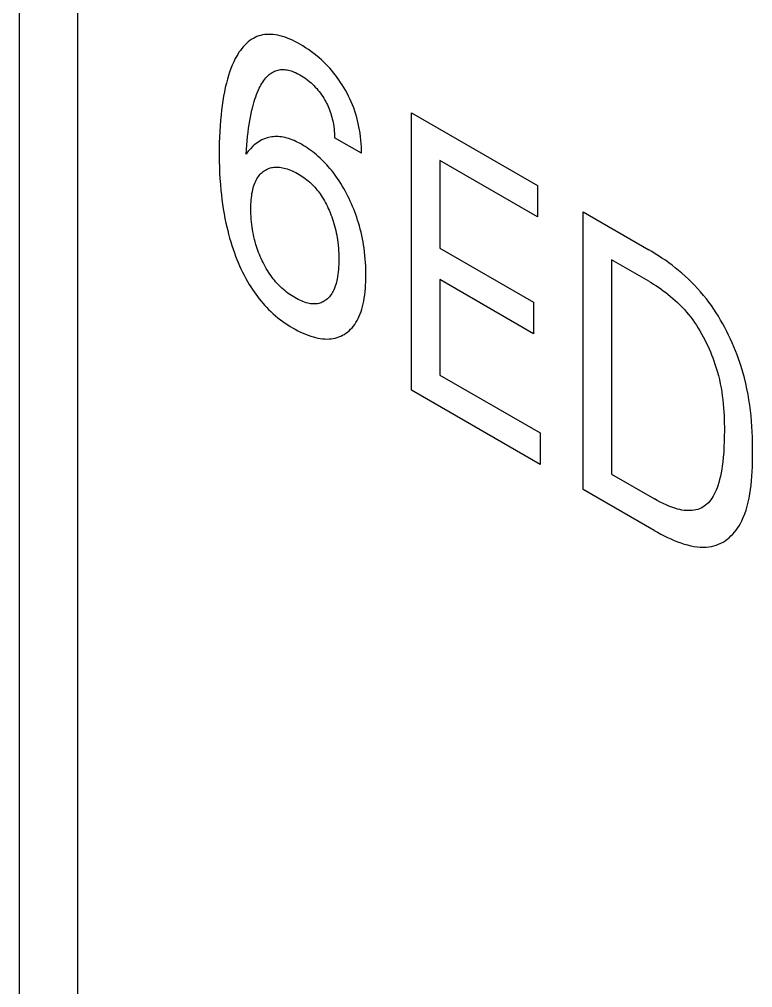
# Model space of a CAD drawing. Extents: x 0 to 420, y 0 to 297.
# Drawn here: x 175.191 to 178.86, y 122.081 to 126.926 of the extents above; entities that cross this region are included whole.
import ezdxf

# ---------------------------------------------------------------- set-up
doc = ezdxf.new("R2010")
doc.units = 0
doc.header["$LTSCALE"] = 23.1
doc.layers.add('40000_ISO', color=7, linetype='CONTINUOUS')

msp = doc.modelspace()

# ---------------------------------------------------------------- linework, layer by layer
at = {"layer": '40000_ISO', "color": 7, "linetype": 'CONTINUOUS'}
for p, q in [((175.1913, 120.3185), (175.1913, 155.4281)), ((175.4842, 119.9103), (175.4842, 155.0199)), ((176.3622, 126.8307), (176.3537, 126.8258)), ((176.3709, 126.8351), (176.3622, 126.8307)), ((176.38, 126.8391), (176.3709, 126.8351)), ((176.3893, 126.8424), (176.38, 126.8391)), ((176.3989, 126.8453), (176.3893, 126.8424)), ((176.4087, 126.8475), (176.3989, 126.8453)), ((176.4188, 126.8492), (176.4087, 126.8475)), ((176.4292, 126.8503), (176.4188, 126.8492)), ((176.4397, 126.8507), (176.4292, 126.8503)), ((176.4505, 126.8506), (176.4397, 126.8507)), ((176.4614, 126.8498), (176.4505, 126.8506)), ((176.473, 126.8483), (176.4614, 126.8498)), ((176.4847, 126.8462), (176.473, 126.8483)), ((176.4966, 126.8434), (176.4847, 126.8462)), ((176.5086, 126.84), (176.4966, 126.8434)), ((176.5208, 126.836), (176.5086, 126.84)), ((176.533, 126.8315), (176.5208, 126.836)), ((176.5453, 126.8264), (176.533, 126.8315)), ((176.5577, 126.8208), (176.5453, 126.8264)), ((176.304, 126.7799), (176.297, 126.7706)), ((176.3114, 126.7889), (176.304, 126.7799)), ((176.3191, 126.7973), (176.3114, 126.7889)), ((176.3272, 126.8053), (176.3191, 126.7973)), ((176.3357, 126.8127), (176.3272, 126.8053)), ((176.3445, 126.8195), (176.3357, 126.8127)), ((176.3537, 126.8258), (176.3445, 126.8195)), ((176.5701, 126.8148), (176.5577, 126.8208)), ((176.5826, 126.8083), (176.5701, 126.8148)), ((176.595, 126.8014), (176.5826, 126.8083)), ((176.6095, 126.7929), (176.595, 126.8014)), ((176.6239, 126.7839), (176.6095, 126.7929)), ((176.6383, 126.7742), (176.6239, 126.7839)), ((176.2719, 126.7293), (176.264, 126.7133)), ((176.2777, 126.7401), (176.2719, 126.7293)), ((176.2839, 126.7506), (176.2777, 126.7401)), ((176.2903, 126.7608), (176.2839, 126.7506)), ((176.297, 126.7706), (176.2903, 126.7608)), ((176.6526, 126.764), (176.6383, 126.7742)), ((176.6668, 126.7533), (176.6526, 126.764)), ((176.681, 126.7419), (176.6668, 126.7533)), ((176.6918, 126.7327), (176.681, 126.7419)), ((176.7026, 126.7231), (176.6918, 126.7327)), ((176.2567, 126.6967), (176.2498, 126.6797)), ((176.264, 126.7133), (176.2567, 126.6967)), ((176.7132, 126.7132), (176.7026, 126.7231)), ((176.7237, 126.7029), (176.7132, 126.7132)), ((176.7341, 126.6922), (176.7237, 126.7029)), ((176.7443, 126.6811), (176.7341, 126.6922)), ((176.7542, 126.6697), (176.7443, 126.6811)), ((176.2376, 126.6442), (176.2321, 126.6259)), ((176.2435, 126.6622), (176.2376, 126.6442)), ((176.2498, 126.6797), (176.2435, 126.6622)), ((176.4189, 126.626), (176.4243, 126.6325)), ((176.4243, 126.6325), (176.4299, 126.6386)), ((176.4299, 126.6386), (176.4358, 126.6444)), ((176.4358, 126.6444), (176.442, 126.6498)), ((176.442, 126.6498), (176.4468, 126.6535)), ((176.4468, 126.6535), (176.4519, 126.6571)), ((176.4519, 126.6571), (176.4571, 126.6603)), ((176.4571, 126.6603), (176.4624, 126.6633)), ((176.4624, 126.6633), (176.468, 126.6659)), ((176.468, 126.6659), (176.4736, 126.6683)), ((176.4736, 126.6683), (176.4795, 126.6703)), ((176.4795, 126.6703), (176.4855, 126.672)), ((176.4855, 126.672), (176.4917, 126.6733)), ((176.4917, 126.6733), (176.498, 126.6742)), ((176.498, 126.6742), (176.5045, 126.6747)), ((176.5045, 126.6747), (176.5111, 126.6748)), ((176.5111, 126.6748), (176.5176, 126.6745)), ((176.5176, 126.6745), (176.5243, 126.6738)), ((176.5243, 126.6738), (176.5311, 126.6727)), ((176.5311, 126.6727), (176.5379, 126.6713)), ((176.5379, 126.6713), (176.5449, 126.6695)), ((176.5449, 126.6695), (176.5519, 126.6673)), ((176.5519, 126.6673), (176.559, 126.6649)), ((176.559, 126.6649), (176.5662, 126.6621)), ((176.5662, 126.6621), (176.5734, 126.659)), ((176.5734, 126.659), (176.5806, 126.6556)), ((176.5806, 126.6556), (176.5878, 126.6519)), ((176.5878, 126.6519), (176.595, 126.648)), ((176.595, 126.648), (176.6033, 126.6431)), ((176.6033, 126.6431), (176.6115, 126.638)), ((176.6115, 126.638), (176.6197, 126.6324)), ((176.6197, 126.6324), (176.6279, 126.6265)), ((176.7636, 126.6585), (176.7542, 126.6697)), ((176.7728, 126.6469), (176.7636, 126.6585)), ((176.7817, 126.635), (176.7728, 126.6469)), ((176.7904, 126.6229), (176.7817, 126.635)), ((176.2219, 126.5854), (176.2172, 126.5633)), ((176.2271, 126.6071), (176.2219, 126.5854)), ((176.2321, 126.6259), (176.2271, 126.6071)), ((176.3915, 126.5812), (176.3956, 126.5892)), ((176.3956, 126.5892), (176.3998, 126.5971)), ((176.3998, 126.5971), (176.4043, 126.6047)), ((176.4043, 126.6047), (176.4089, 126.6121)), ((176.4089, 126.6121), (176.4138, 126.6192)), ((176.4138, 126.6192), (176.4189, 126.626)), ((176.6279, 126.6265), (176.636, 126.6203)), ((176.636, 126.6203), (176.644, 126.6137)), ((176.644, 126.6137), (176.6512, 126.6074)), ((176.6512, 126.6074), (176.6583, 126.6009)), ((176.6583, 126.6009), (176.6653, 126.594)), ((176.6653, 126.594), (176.6722, 126.5868)), ((176.6722, 126.5868), (176.679, 126.5794)), ((176.7988, 126.6105), (176.7904, 126.6229)), ((176.8069, 126.5979), (176.7988, 126.6105)), ((176.8148, 126.585), (176.8069, 126.5979)), ((176.823, 126.5709), (176.8148, 126.585)), ((176.213, 126.5408), (176.2092, 126.5179)), ((176.2172, 126.5633), (176.213, 126.5408)), ((176.3697, 126.5263), (176.3738, 126.5383)), ((176.3738, 126.5383), (176.3781, 126.5501)), ((176.3781, 126.5501), (176.3828, 126.5616)), ((176.3828, 126.5616), (176.3877, 126.5729)), ((176.3877, 126.5729), (176.3915, 126.5812)), ((176.679, 126.5794), (176.6855, 126.5717)), ((176.6855, 126.5717), (176.6917, 126.5639)), ((176.6917, 126.5639), (176.6977, 126.5559)), ((176.6977, 126.5559), (176.7035, 126.5477)), ((176.7035, 126.5477), (176.7091, 126.5393)), ((176.7091, 126.5393), (176.7144, 126.5307)), ((176.8309, 126.5565), (176.823, 126.5709)), ((176.8383, 126.542), (176.8309, 126.5565)), ((176.8454, 126.5273), (176.8383, 126.542)), ((176.2058, 126.4948), (176.2029, 126.4713)), ((176.2092, 126.5179), (176.2058, 126.4948)), ((176.3546, 126.4717), (176.3588, 126.4888)), ((176.3588, 126.4888), (176.3622, 126.5015)), ((176.3622, 126.5015), (176.3658, 126.514)), ((176.3658, 126.514), (176.3697, 126.5263)), ((176.7144, 126.5307), (176.7196, 126.522)), ((176.7196, 126.522), (176.7241, 126.5138)), ((176.7241, 126.5138), (176.7284, 126.5056)), ((176.7284, 126.5056), (176.7324, 126.4973)), ((176.7324, 126.4973), (176.7363, 126.489)), ((176.7363, 126.489), (176.7399, 126.4806)), ((176.8521, 126.5125), (176.8454, 126.5273)), ((176.8583, 126.4977), (176.8521, 126.5125)), ((176.8641, 126.4828), (176.8583, 126.4977)), ((176.2003, 126.4475), (176.1977, 126.4202)), ((176.2029, 126.4713), (176.2003, 126.4475)), ((176.3472, 126.4365), (176.3507, 126.4542)), ((176.3507, 126.4542), (176.3546, 126.4717)), ((176.7399, 126.4806), (176.7433, 126.4722)), ((176.7433, 126.4722), (176.7464, 126.4637)), ((176.7464, 126.4637), (176.7495, 126.4547)), ((176.7495, 126.4547), (176.7523, 126.4456)), ((176.7523, 126.4456), (176.7549, 126.4366)), ((176.8697, 126.467), (176.8641, 126.4828)), ((176.8749, 126.4512), (176.8697, 126.467)), ((176.8795, 126.4354), (176.8749, 126.4512)), ((177.1533, 125.0704), (177.1533, 126.4585)), ((177.1533, 126.4585), (177.7834, 126.0947)), ((176.1957, 126.3925), (176.194, 126.3646)), ((176.1977, 126.4202), (176.1957, 126.3925)), ((176.3385, 126.3818), (176.3411, 126.4003)), ((176.3411, 126.4003), (176.344, 126.4185)), ((176.344, 126.4185), (176.3472, 126.4365)), ((176.7549, 126.4366), (176.7572, 126.4276)), ((176.7572, 126.4276), (176.7592, 126.4187)), ((176.7592, 126.4187), (176.761, 126.4098)), ((176.761, 126.4098), (176.7626, 126.401)), ((176.7626, 126.401), (176.7643, 126.3893)), ((176.8837, 126.4197), (176.8795, 126.4354)), ((176.8874, 126.404), (176.8837, 126.4197)), ((176.8907, 126.3884), (176.8874, 126.404)), ((176.194, 126.3646), (176.1928, 126.3364)), ((176.3335, 126.3392), (176.3359, 126.3606)), ((176.3359, 126.3606), (176.3385, 126.3818)), ((176.7643, 126.3893), (176.7657, 126.3778)), ((176.7657, 126.3778), (176.7667, 126.3665)), ((176.7667, 126.3665), (176.7674, 126.3554)), ((176.7674, 126.3554), (176.7678, 126.3444)), ((176.7678, 126.3444), (176.7679, 126.3337)), ((176.8936, 126.3729), (176.8907, 126.3884)), ((176.8964, 126.3555), (176.8936, 126.3729)), ((176.8987, 126.3382), (176.8964, 126.3555)), ((176.1919, 126.308), (176.1914, 126.2794)), ((176.1928, 126.3364), (176.1919, 126.308)), ((176.3282, 126.2739), (176.3297, 126.2958)), ((176.3297, 126.2958), (176.3315, 126.3176)), ((176.3315, 126.3176), (176.3335, 126.3392)), ((176.3668, 126.2971), (176.3598, 126.2909)), ((176.374, 126.3029), (176.3668, 126.2971)), ((176.3815, 126.3084), (176.374, 126.3029)), ((176.3891, 126.3136), (176.3815, 126.3084)), ((176.397, 126.3183), (176.3891, 126.3136)), ((176.4052, 126.3226), (176.397, 126.3183)), ((176.4135, 126.3265), (176.4052, 126.3226)), ((176.4222, 126.3299), (176.4135, 126.3265)), ((176.4311, 126.3329), (176.4222, 126.3299)), ((176.4385, 126.3349), (176.4311, 126.3329)), ((176.4461, 126.3365), (176.4385, 126.3349)), ((176.4538, 126.3378), (176.4461, 126.3365)), ((176.4617, 126.3387), (176.4538, 126.3378)), ((176.4698, 126.3392), (176.4617, 126.3387)), ((176.4779, 126.3394), (176.4698, 126.3392)), ((176.4863, 126.3392), (176.4779, 126.3394)), ((176.4947, 126.3385), (176.4863, 126.3392)), ((176.5032, 126.3375), (176.4947, 126.3385)), ((176.5119, 126.336), (176.5032, 126.3375)), ((176.5207, 126.3341), (176.5119, 126.336)), ((176.5295, 126.3319), (176.5207, 126.3341)), ((176.5384, 126.3292), (176.5295, 126.3319)), ((176.5474, 126.3261), (176.5384, 126.3292)), ((176.5565, 126.3227), (176.5474, 126.3261)), ((176.5656, 126.3189), (176.5565, 126.3227)), ((176.5748, 126.3147), (176.5656, 126.3189)), ((176.5839, 126.3103), (176.5748, 126.3147)), ((176.5931, 126.3055), (176.5839, 126.3103)), ((176.6023, 126.3004), (176.5931, 126.3055)), ((176.6118, 126.2949), (176.6023, 126.3004)), ((176.6213, 126.2891), (176.6118, 126.2949)), ((176.9035, 126.2554), (176.7679, 126.3337)), ((176.9005, 126.3211), (176.8987, 126.3382)), ((176.9019, 126.3043), (176.9005, 126.3211)), ((176.9028, 126.2877), (176.9019, 126.3043)), ((176.1914, 126.2794), (176.1913, 126.2505)), ((176.1913, 126.2505), (176.1917, 126.2151)), ((176.3269, 126.2519), (176.3282, 126.2739)), ((176.3315, 126.2589), (176.3269, 126.2519)), ((176.3364, 126.2655), (176.3315, 126.2589)), ((176.3474, 126.2785), (176.3364, 126.2655)), ((176.3598, 126.2909), (176.3474, 126.2785)), ((176.6308, 126.2829), (176.6213, 126.2891)), ((176.6403, 126.2765), (176.6308, 126.2829)), ((176.6497, 126.2698), (176.6403, 126.2765)), ((176.6591, 126.2627), (176.6497, 126.2698)), ((176.6684, 126.2554), (176.6591, 126.2627)), ((176.6776, 126.2477), (176.6684, 126.2554)), ((176.6868, 126.2398), (176.6776, 126.2477)), ((176.9033, 126.2714), (176.9028, 126.2877)), ((176.9035, 126.2554), (176.9033, 126.2714)), ((176.1917, 126.2151), (176.1924, 126.1866)), ((176.696, 126.2315), (176.6868, 126.2398)), ((176.7044, 126.2235), (176.696, 126.2315)), ((176.7128, 126.2153), (176.7044, 126.2235)), ((176.7211, 126.2067), (176.7128, 126.2153)), ((176.7293, 126.198), (176.7211, 126.2067)), ((176.7373, 126.189), (176.7293, 126.198)), ((177.2947, 126.2194), (177.2947, 125.7817)), ((177.7834, 125.9373), (177.2947, 126.2194)), ((176.1924, 126.1866), (176.1935, 126.1578)), ((176.1935, 126.1578), (176.1951, 126.1289)), ((176.3918, 126.1452), (176.3963, 126.1505)), ((176.3963, 126.1505), (176.4011, 126.1555)), ((176.4011, 126.1555), (176.4062, 126.1601)), ((176.4062, 126.1601), (176.4115, 126.1644)), ((176.4115, 126.1644), (176.417, 126.1684)), ((176.417, 126.1684), (176.4224, 126.1718)), ((176.4224, 126.1718), (176.428, 126.1749)), ((176.428, 126.1749), (176.4338, 126.1776)), ((176.4338, 126.1776), (176.4397, 126.18)), ((176.4397, 126.18), (176.4459, 126.182)), ((176.4459, 126.182), (176.4522, 126.1837)), ((176.4522, 126.1837), (176.4587, 126.1849)), ((176.4587, 126.1849), (176.4653, 126.1858)), ((176.4653, 126.1858), (176.4722, 126.1863)), ((176.4722, 126.1863), (176.4792, 126.1864)), ((176.4792, 126.1864), (176.4863, 126.1862)), ((176.4863, 126.1862), (176.4935, 126.1855)), ((176.4935, 126.1855), (176.5009, 126.1845)), ((176.5009, 126.1845), (176.5083, 126.1832)), ((176.5083, 126.1832), (176.5159, 126.1815)), ((176.5159, 126.1815), (176.5235, 126.1795)), ((176.5235, 126.1795), (176.5318, 126.177)), ((176.5318, 126.177), (176.5402, 126.174)), ((176.5402, 126.174), (176.5486, 126.1708)), ((176.5486, 126.1708), (176.5571, 126.1672)), ((176.5571, 126.1672), (176.5656, 126.1632)), ((176.5656, 126.1632), (176.5742, 126.1589)), ((176.5742, 126.1589), (176.5828, 126.1543)), ((176.5828, 126.1543), (176.5914, 126.1494)), ((176.5914, 126.1494), (176.599, 126.1447)), ((176.7453, 126.1798), (176.7373, 126.189)), ((176.7531, 126.1704), (176.7453, 126.1798)), ((176.7607, 126.1608), (176.7531, 126.1704)), ((176.7682, 126.151), (176.7607, 126.1608)), ((176.7756, 126.1409), (176.7682, 126.151)), ((176.1951, 126.1289), (176.1972, 126.0996)), ((176.1972, 126.0996), (176.1998, 126.0702)), ((176.3662, 126.0978), (176.3691, 126.1056)), ((176.3691, 126.1056), (176.3723, 126.1132)), ((176.3723, 126.1132), (176.3758, 126.1204)), ((176.3758, 126.1204), (176.3795, 126.1274)), ((176.3795, 126.1274), (176.3833, 126.1336)), ((176.3833, 126.1336), (176.3874, 126.1396)), ((176.3874, 126.1396), (176.3918, 126.1452)), ((176.599, 126.1447), (176.6066, 126.1399)), ((176.6066, 126.1399), (176.6142, 126.1347)), ((176.6142, 126.1347), (176.6217, 126.1293)), ((176.6217, 126.1293), (176.6292, 126.1236)), ((176.6292, 126.1236), (176.6367, 126.1175)), ((176.6367, 126.1175), (176.6441, 126.1112)), ((176.6441, 126.1112), (176.6514, 126.1045)), ((176.6514, 126.1045), (176.6573, 126.0986)), ((176.7838, 126.1292), (176.7756, 126.1409)), ((176.7918, 126.1172), (176.7838, 126.1292)), ((176.7996, 126.105), (176.7918, 126.1172)), ((176.8071, 126.0926), (176.7996, 126.105)), ((176.1998, 126.0702), (176.2022, 126.0471)), ((176.3537, 126.0436), (176.3552, 126.0539)), ((176.3552, 126.0539), (176.3571, 126.064)), ((176.3571, 126.064), (176.359, 126.0727)), ((176.359, 126.0727), (176.3611, 126.0813)), ((176.3611, 126.0813), (176.3635, 126.0896)), ((176.3635, 126.0896), (176.3662, 126.0978)), ((176.6573, 126.0986), (176.6632, 126.0926)), ((176.6632, 126.0926), (176.669, 126.0863)), ((176.669, 126.0863), (176.6747, 126.0798)), ((176.6747, 126.0798), (176.6803, 126.0731)), ((176.6803, 126.0731), (176.6858, 126.0663)), ((176.6858, 126.0663), (176.6912, 126.0592)), ((176.6912, 126.0592), (176.6964, 126.0521)), ((176.6964, 126.0521), (176.7014, 126.0447)), ((176.8144, 126.0801), (176.8071, 126.0926)), ((176.8215, 126.0674), (176.8144, 126.0801)), ((176.8283, 126.0546), (176.8215, 126.0674)), ((176.8349, 126.0417), (176.8283, 126.0546)), ((177.7834, 126.0947), (177.7834, 125.9373)), ((176.2022, 126.0471), (176.205, 126.0239)), ((176.205, 126.0239), (176.2082, 126.0005)), ((176.35, 126.0005), (176.3506, 126.0115)), ((176.3506, 126.0115), (176.3513, 126.0224)), ((176.3513, 126.0224), (176.3524, 126.0331)), ((176.3524, 126.0331), (176.3537, 126.0436)), ((176.7014, 126.0447), (176.7072, 126.0359)), ((176.7072, 126.0359), (176.7128, 126.0268)), ((176.7128, 126.0268), (176.7181, 126.0176)), ((176.7181, 126.0176), (176.7232, 126.0083)), ((176.7232, 126.0083), (176.7281, 125.9989)), ((176.8412, 126.0287), (176.8349, 126.0417)), ((176.8474, 126.0155), (176.8412, 126.0287)), ((176.8533, 126.0022), (176.8474, 126.0155)), ((176.2082, 126.0005), (176.2117, 125.977)), ((176.2117, 125.977), (176.2158, 125.9534)), ((176.3496, 125.9781), (176.3497, 125.9894)), ((176.3497, 125.9654), (176.3496, 125.9781)), ((176.3497, 125.9894), (176.35, 126.0005)), ((176.35, 125.9525), (176.3497, 125.9654)), ((176.7281, 125.9989), (176.7328, 125.9894)), ((176.7328, 125.9894), (176.7373, 125.9798)), ((176.7373, 125.9798), (176.7415, 125.9702)), ((176.7415, 125.9702), (176.7462, 125.9592)), ((176.7462, 125.9592), (176.7505, 125.9482)), ((176.859, 125.9888), (176.8533, 126.0022)), ((176.8645, 125.9755), (176.859, 125.9888)), ((176.8697, 125.962), (176.8645, 125.9755)), ((176.8747, 125.9486), (176.8697, 125.962)), ((178.0127, 124.5742), (178.0127, 125.9623)), ((178.0127, 125.9623), (178.3402, 125.7732)), ((176.2158, 125.9534), (176.2202, 125.9296)), ((176.2202, 125.9296), (176.2252, 125.9056)), ((176.2252, 125.9056), (176.2293, 125.8872)), ((176.3506, 125.9395), (176.35, 125.9525)), ((176.3515, 125.9264), (176.3506, 125.9395)), ((176.3526, 125.9132), (176.3515, 125.9264)), ((176.3541, 125.8998), (176.3526, 125.9132)), ((176.7505, 125.9482), (176.7546, 125.9372)), ((176.7546, 125.9372), (176.7584, 125.9262)), ((176.7584, 125.9262), (176.762, 125.9152)), ((176.762, 125.9152), (176.7653, 125.9042)), ((176.8794, 125.9352), (176.8747, 125.9486)), ((176.8838, 125.9218), (176.8794, 125.9352)), ((176.888, 125.9084), (176.8838, 125.9218)), ((176.8927, 125.8923), (176.888, 125.9084)), ((176.2293, 125.8872), (176.2337, 125.8688)), ((176.2337, 125.8688), (176.2385, 125.8502)), ((176.3558, 125.8863), (176.3541, 125.8998)), ((176.3577, 125.8741), (176.3558, 125.8863)), ((176.3598, 125.8619), (176.3577, 125.8741)), ((176.3622, 125.8496), (176.3598, 125.8619)), ((176.7653, 125.9042), (176.7684, 125.8932)), ((176.7684, 125.8932), (176.7715, 125.8813)), ((176.7715, 125.8813), (176.7743, 125.8695)), ((176.7743, 125.8695), (176.7769, 125.8577)), ((176.7769, 125.8577), (176.7791, 125.8459)), ((176.8971, 125.8762), (176.8927, 125.8923)), ((176.9011, 125.8602), (176.8971, 125.8762)), ((176.9047, 125.8442), (176.9011, 125.8602)), ((176.2385, 125.8502), (176.2436, 125.8317)), ((176.2436, 125.8317), (176.249, 125.813)), ((176.249, 125.813), (176.2548, 125.7944)), ((176.3648, 125.8372), (176.3622, 125.8496)), ((176.3678, 125.8247), (176.3648, 125.8372)), ((176.3711, 125.8122), (176.3678, 125.8247)), ((176.3746, 125.7997), (176.3711, 125.8122)), ((176.7791, 125.8459), (176.7812, 125.8342)), ((176.7812, 125.8342), (176.783, 125.8226)), ((176.783, 125.8226), (176.7845, 125.8111)), ((176.7845, 125.8111), (176.7863, 125.7962)), ((176.908, 125.8284), (176.9047, 125.8442)), ((176.911, 125.8126), (176.908, 125.8284)), ((176.9137, 125.7969), (176.911, 125.8126)), ((176.2548, 125.7944), (176.261, 125.7756)), ((176.261, 125.7756), (176.2675, 125.7569)), ((176.3778, 125.7895), (176.3746, 125.7997)), ((176.3812, 125.7793), (176.3778, 125.7895)), ((176.3848, 125.7691), (176.3812, 125.7793)), ((176.3886, 125.7589), (176.3848, 125.7691)), ((176.7863, 125.7962), (176.7876, 125.7814)), ((176.7876, 125.7814), (176.7887, 125.7668)), ((176.7887, 125.7668), (176.7894, 125.7523)), ((176.9161, 125.7813), (176.9137, 125.7969)), ((176.9185, 125.7629), (176.9161, 125.7813)), ((176.9206, 125.7447), (176.9185, 125.7629)), ((177.2947, 125.7817), (177.7644, 125.5105)), ((178.3568, 125.7635), (178.3402, 125.7732)), ((178.3734, 125.7533), (178.3568, 125.7635)), ((176.2675, 125.7569), (176.2735, 125.7408)), ((176.2735, 125.7408), (176.2797, 125.7248)), ((176.2797, 125.7248), (176.2863, 125.7088)), ((176.3926, 125.7487), (176.3886, 125.7589)), ((176.3968, 125.7385), (176.3926, 125.7487)), ((176.4013, 125.7284), (176.3968, 125.7385)), ((176.406, 125.7183), (176.4013, 125.7284)), ((176.4108, 125.7084), (176.406, 125.7183)), ((176.7894, 125.7523), (176.7898, 125.738)), ((176.7898, 125.738), (176.7899, 125.7239)), ((176.7899, 125.7239), (176.7898, 125.7111)), ((176.9222, 125.7267), (176.9206, 125.7447)), ((176.9235, 125.7088), (176.9222, 125.7267)), ((178.1541, 125.7233), (178.1541, 124.65)), ((178.3402, 125.6158), (178.1541, 125.7233)), ((178.3901, 125.7427), (178.3734, 125.7533)), ((178.4069, 125.7316), (178.3901, 125.7427)), ((178.4236, 125.7201), (178.4069, 125.7316)), ((178.4404, 125.7082), (178.4236, 125.7201)), ((176.2863, 125.7088), (176.2931, 125.6928)), ((176.2931, 125.6928), (176.3003, 125.6769)), ((176.3003, 125.6769), (176.3079, 125.6611)), ((176.4159, 125.6986), (176.4108, 125.7084)), ((176.4211, 125.6889), (176.4159, 125.6986)), ((176.4266, 125.6792), (176.4211, 125.6889)), ((176.4323, 125.6698), (176.4266, 125.6792)), ((176.4381, 125.6604), (176.4323, 125.6698)), ((176.788, 125.6739), (176.7868, 125.6618)), ((176.7888, 125.6861), (176.788, 125.6739)), ((176.7894, 125.6986), (176.7888, 125.6861)), ((176.7898, 125.7111), (176.7894, 125.6986)), ((176.9245, 125.6911), (176.9235, 125.7088)), ((176.9251, 125.6736), (176.9245, 125.6911)), ((176.9254, 125.6476), (176.9251, 125.6736)), ((178.457, 125.6957), (178.4404, 125.7082)), ((178.4736, 125.6829), (178.457, 125.6957)), ((178.4901, 125.6695), (178.4736, 125.6829)), ((178.5065, 125.6557), (178.4901, 125.6695)), ((176.3079, 125.6611), (176.3157, 125.6454)), ((176.3157, 125.6454), (176.324, 125.6299)), ((176.324, 125.6299), (176.3326, 125.6146)), ((176.4442, 125.6513), (176.4381, 125.6604)), ((176.4505, 125.6423), (176.4442, 125.6513)), ((176.4561, 125.6347), (176.4505, 125.6423)), ((176.4618, 125.6273), (176.4561, 125.6347)), ((176.4677, 125.6201), (176.4618, 125.6273)), ((176.4737, 125.613), (176.4677, 125.6201)), ((176.7797, 125.6184), (176.7774, 125.6087)), ((176.7818, 125.6282), (176.7797, 125.6184)), ((176.7836, 125.6383), (176.7818, 125.6282)), ((176.7854, 125.6499), (176.7836, 125.6383)), ((176.7868, 125.6618), (176.7854, 125.6499)), ((176.9248, 125.6132), (176.9253, 125.6303)), ((176.9253, 125.6303), (176.9254, 125.6476)), ((177.2947, 125.6243), (177.2947, 125.1462)), ((177.7644, 125.3531), (177.2947, 125.6243)), ((178.3402, 125.6158), (178.3523, 125.6087)), ((178.5227, 125.6413), (178.5065, 125.6557)), ((178.5387, 125.6265), (178.5227, 125.6413)), ((178.5545, 125.6112), (178.5387, 125.6265)), ((176.3326, 125.6146), (176.3415, 125.5994)), ((176.3415, 125.5994), (176.3493, 125.5869)), ((176.3493, 125.5869), (176.3573, 125.5746)), ((176.3573, 125.5746), (176.3655, 125.5625)), ((176.4797, 125.6061), (176.4737, 125.613)), ((176.4859, 125.5995), (176.4797, 125.6061)), ((176.4922, 125.593), (176.4859, 125.5995)), ((176.4986, 125.5867), (176.4922, 125.593)), ((176.505, 125.5807), (176.4986, 125.5867)), ((176.5128, 125.5737), (176.505, 125.5807)), ((176.5208, 125.567), (176.5128, 125.5737)), ((176.5288, 125.5607), (176.5208, 125.567)), ((176.7617, 125.5666), (176.7583, 125.5603)), ((176.7648, 125.5731), (176.7617, 125.5666)), ((176.7684, 125.5815), (176.7648, 125.5731)), ((176.7717, 125.5903), (176.7684, 125.5815)), ((176.7747, 125.5994), (176.7717, 125.5903)), ((176.7774, 125.6087), (176.7747, 125.5994)), ((176.9213, 125.5633), (176.9229, 125.5797)), ((176.9229, 125.5797), (176.924, 125.5963)), ((176.924, 125.5963), (176.9248, 125.6132)), ((178.3523, 125.6087), (178.3644, 125.6013)), ((178.3644, 125.6013), (178.3766, 125.5935)), ((178.3766, 125.5935), (178.3888, 125.5854)), ((178.3888, 125.5854), (178.401, 125.577)), ((178.401, 125.577), (178.4132, 125.5682)), ((178.4132, 125.5682), (178.4254, 125.5591)), ((178.57, 125.5954), (178.5545, 125.6112)), ((178.5853, 125.5791), (178.57, 125.5954)), ((178.6003, 125.5622), (178.5853, 125.5791)), ((176.3655, 125.5625), (176.374, 125.5506)), ((176.374, 125.5506), (176.3827, 125.5389)), ((176.3827, 125.5389), (176.3916, 125.5275)), ((176.3916, 125.5275), (176.4006, 125.5163)), ((176.5368, 125.5546), (176.5288, 125.5607)), ((176.5449, 125.5489), (176.5368, 125.5546)), ((176.5531, 125.5435), (176.5449, 125.5489)), ((176.5612, 125.5383), (176.5531, 125.5435)), ((176.5694, 125.5335), (176.5612, 125.5383)), ((176.5776, 125.5288), (176.5694, 125.5335)), ((176.5859, 125.5245), (176.5776, 125.5288)), ((176.5941, 125.5205), (176.5859, 125.5245)), ((176.6023, 125.5168), (176.5941, 125.5205)), ((176.7222, 125.519), (176.7172, 125.5156)), ((176.727, 125.5226), (176.7222, 125.519)), ((176.7335, 125.5282), (176.727, 125.5226)), ((176.7382, 125.5329), (176.7335, 125.5282)), ((176.7426, 125.5378), (176.7382, 125.5329)), ((176.7469, 125.543), (176.7426, 125.5378)), ((176.7509, 125.5485), (176.7469, 125.543)), ((176.7547, 125.5543), (176.7509, 125.5485)), ((176.7583, 125.5603), (176.7547, 125.5543)), ((176.9143, 125.5158), (176.9171, 125.5313)), ((176.9171, 125.5313), (176.9194, 125.5472)), ((176.9194, 125.5472), (176.9213, 125.5633)), ((178.4254, 125.5591), (178.4375, 125.5496)), ((178.4375, 125.5496), (178.4495, 125.5398)), ((178.4495, 125.5398), (178.4614, 125.5297)), ((178.4614, 125.5297), (178.4732, 125.5192)), ((178.4732, 125.5192), (178.4849, 125.5083)), ((178.6149, 125.5449), (178.6003, 125.5622)), ((178.6292, 125.527), (178.6149, 125.5449)), ((178.6419, 125.5103), (178.6292, 125.527)), ((176.4006, 125.5163), (176.4098, 125.5054)), ((176.4098, 125.5054), (176.4192, 125.4948)), ((176.4192, 125.4948), (176.4288, 125.4845)), ((176.4288, 125.4845), (176.4385, 125.4746)), ((176.4385, 125.4746), (176.45, 125.4634)), ((176.6104, 125.5134), (176.6023, 125.5168)), ((176.6185, 125.5105), (176.6104, 125.5134)), ((176.6265, 125.5079), (176.6185, 125.5105)), ((176.6345, 125.5058), (176.6265, 125.5079)), ((176.6409, 125.5044), (176.6345, 125.5058)), ((176.6473, 125.5032), (176.6409, 125.5044)), ((176.6536, 125.5024), (176.6473, 125.5032)), ((176.6598, 125.5019), (176.6536, 125.5024)), ((176.666, 125.5017), (176.6598, 125.5019)), ((176.672, 125.5018), (176.666, 125.5017)), ((176.6778, 125.5022), (176.672, 125.5018)), ((176.6836, 125.503), (176.6778, 125.5022)), ((176.6892, 125.5041), (176.6836, 125.503)), ((176.6952, 125.5056), (176.6892, 125.5041)), ((176.7009, 125.5076), (176.6952, 125.5056)), ((176.7065, 125.5099), (176.7009, 125.5076)), ((176.7119, 125.5126), (176.7065, 125.5099)), ((176.7172, 125.5156), (176.7119, 125.5126)), ((176.9009, 125.464), (176.9048, 125.4765)), ((176.9048, 125.4765), (176.9083, 125.4893)), ((176.9083, 125.4893), (176.9115, 125.5024)), ((176.9115, 125.5024), (176.9143, 125.5158)), ((177.7644, 125.5105), (177.7644, 125.3531)), ((178.4849, 125.5083), (178.4964, 125.4971)), ((178.4964, 125.4971), (178.5077, 125.4855)), ((178.5077, 125.4855), (178.5188, 125.4735)), ((178.5188, 125.4735), (178.5297, 125.4612)), ((178.6542, 125.4933), (178.6419, 125.5103)), ((178.6661, 125.4758), (178.6542, 125.4933)), ((178.6778, 125.458), (178.6661, 125.4758)), ((176.45, 125.4634), (176.4617, 125.4526)), ((176.4617, 125.4526), (176.4735, 125.4423)), ((176.4735, 125.4423), (176.4854, 125.4325)), ((176.4854, 125.4325), (176.4974, 125.4231)), ((176.4974, 125.4231), (176.5095, 125.4141)), ((176.881, 125.4184), (176.8866, 125.4291)), ((176.8866, 125.4291), (176.8918, 125.4403)), ((176.8918, 125.4403), (176.8965, 125.452)), ((176.8965, 125.452), (176.9009, 125.464)), ((178.5297, 125.4612), (178.5403, 125.4485)), ((178.5403, 125.4485), (178.5507, 125.4354)), ((178.5507, 125.4354), (178.5605, 125.4223)), ((178.5605, 125.4223), (178.57, 125.409)), ((178.6891, 125.4399), (178.6778, 125.458)), ((178.7001, 125.4214), (178.6891, 125.4399)), ((178.7107, 125.4028), (178.7001, 125.4214)), ((176.5095, 125.4141), (176.5217, 125.4056)), ((176.5217, 125.4056), (176.5339, 125.3975)), ((176.5339, 125.3975), (176.5461, 125.3897)), ((176.5461, 125.3897), (176.5584, 125.3824)), ((176.5584, 125.3824), (176.5715, 125.3749)), ((176.5715, 125.3749), (176.5847, 125.3679)), ((176.8415, 125.3679), (176.849, 125.3751)), ((176.849, 125.3751), (176.8562, 125.3828)), ((176.8562, 125.3828), (176.8629, 125.391)), ((176.8629, 125.391), (176.8693, 125.3996)), ((176.8693, 125.3996), (176.8754, 125.4088)), ((176.8754, 125.4088), (176.881, 125.4184)), ((178.57, 125.409), (178.5792, 125.3953)), ((178.5792, 125.3953), (178.5882, 125.3813)), ((178.5882, 125.3813), (178.5968, 125.3671)), ((178.7209, 125.3839), (178.7107, 125.4028)), ((178.7308, 125.3648), (178.7209, 125.3839)), ((176.5847, 125.3679), (176.5978, 125.3614)), ((176.5978, 125.3614), (176.6108, 125.3553)), ((176.6108, 125.3553), (176.6238, 125.3498)), ((176.6238, 125.3498), (176.6367, 125.3448)), ((176.6367, 125.3448), (176.6496, 125.3404)), ((176.6496, 125.3404), (176.6623, 125.3365)), ((176.6623, 125.3365), (176.6739, 125.3335)), ((176.6739, 125.3335), (176.6855, 125.331)), ((176.6855, 125.331), (176.6969, 125.329)), ((176.6969, 125.329), (176.7081, 125.3275)), ((176.7081, 125.3275), (176.7192, 125.3266)), ((176.7192, 125.3266), (176.7301, 125.3263)), ((176.7301, 125.3263), (176.7408, 125.3266)), ((176.7408, 125.3266), (176.7513, 125.3274)), ((176.7513, 125.3274), (176.7615, 125.3289)), ((176.7615, 125.3289), (176.7715, 125.3309)), ((176.7715, 125.3309), (176.7812, 125.3336)), ((176.7812, 125.3336), (176.7906, 125.3368)), ((176.7906, 125.3368), (176.7998, 125.3406)), ((176.7998, 125.3406), (176.8086, 125.3449)), ((176.8086, 125.3449), (176.8172, 125.3497)), ((176.8172, 125.3497), (176.8254, 125.3551)), ((176.8254, 125.3551), (176.8336, 125.3612)), ((176.8336, 125.3612), (176.8415, 125.3679)), ((178.5968, 125.3671), (178.6052, 125.3526)), ((178.6052, 125.3526), (178.6133, 125.3379)), ((178.6133, 125.3379), (178.621, 125.3231)), ((178.7403, 125.3455), (178.7308, 125.3648)), ((178.7495, 125.3261), (178.7403, 125.3455)), ((178.7583, 125.3066), (178.7495, 125.3261)), ((178.621, 125.3231), (178.6285, 125.3081)), ((178.6285, 125.3081), (178.6357, 125.293)), ((178.6357, 125.293), (178.6426, 125.2778)), ((178.6426, 125.2778), (178.6491, 125.2625)), ((178.7667, 125.287), (178.7583, 125.3066)), ((178.7746, 125.2673), (178.7667, 125.287)), ((178.6491, 125.2625), (178.6553, 125.2471)), ((178.6553, 125.2471), (178.6612, 125.2318)), ((178.6612, 125.2318), (178.6668, 125.2164)), ((178.7823, 125.2477), (178.7746, 125.2673)), ((178.7895, 125.228), (178.7823, 125.2477)), ((178.7962, 125.2084), (178.7895, 125.228)), ((178.6668, 125.2164), (178.672, 125.201)), ((178.672, 125.201), (178.6769, 125.1858)), ((178.6769, 125.1858), (178.6832, 125.1647)), ((178.8026, 125.1888), (178.7962, 125.2084)), ((178.8112, 125.1606), (178.8026, 125.1888)), ((177.2947, 125.1462), (177.7966, 124.8564)), ((178.6832, 125.1647), (178.6888, 125.1438)), ((178.6888, 125.1438), (178.6938, 125.1231)), ((178.8189, 125.1325), (178.8112, 125.1606)), ((178.8258, 125.1046), (178.8189, 125.1325)), ((178.6938, 125.1231), (178.6983, 125.1025)), ((178.6983, 125.1025), (178.7022, 125.0821)), ((178.7022, 125.0821), (178.7056, 125.0618)), ((178.8319, 125.077), (178.8258, 125.1046)), ((177.7966, 124.699), (177.1533, 125.0704)), ((178.7056, 125.0618), (178.7086, 125.0416)), ((178.7086, 125.0416), (178.7111, 125.0216)), ((178.8373, 125.0495), (178.8319, 125.077)), ((178.842, 125.0222), (178.8373, 125.0495)), ((178.7111, 125.0216), (178.7132, 125.0018)), ((178.7132, 125.0018), (178.715, 124.9821)), ((178.8461, 124.9951), (178.842, 125.0222)), ((178.8496, 124.9682), (178.8461, 124.9951)), ((178.715, 124.9821), (178.7163, 124.9625)), ((178.7163, 124.9625), (178.7174, 124.9431)), ((178.7174, 124.9431), (178.7182, 124.9238)), ((178.8525, 124.9414), (178.8496, 124.9682)), ((178.8548, 124.9148), (178.8525, 124.9414)), ((178.7182, 124.9238), (178.7187, 124.9047)), ((178.7187, 124.9047), (178.7189, 124.8857)), ((178.8567, 124.8884), (178.8548, 124.9148)), ((178.8582, 124.8622), (178.8567, 124.8884)), ((177.7966, 124.8564), (177.7966, 124.699)), ((178.7188, 124.8398), (178.7182, 124.8131)), ((178.719, 124.8669), (178.7188, 124.8398)), ((178.7189, 124.8857), (178.719, 124.8669)), ((178.8593, 124.8361), (178.8582, 124.8622)), ((178.7182, 124.8131), (178.7171, 124.7867)), ((178.86, 124.8101), (178.8593, 124.8361)), ((178.8603, 124.7843), (178.86, 124.8101)), ((178.7156, 124.7606), (178.7135, 124.7349)), ((178.7171, 124.7867), (178.7156, 124.7606)), ((178.8604, 124.7587), (178.8603, 124.7843)), ((178.8603, 124.7346), (178.8604, 124.7587)), ((178.7108, 124.7096), (178.7085, 124.6919)), ((178.7135, 124.7349), (178.7108, 124.7096)), ((178.8592, 124.687), (178.8599, 124.7107)), ((178.8599, 124.7107), (178.8603, 124.7346)), ((178.1541, 124.65), (178.3688, 124.5261)), ((178.7028, 124.6572), (178.6993, 124.6403)), ((178.7058, 124.6744), (178.7028, 124.6572)), ((178.7085, 124.6919), (178.7058, 124.6744)), ((178.8568, 124.6404), (178.8582, 124.6635)), ((178.8582, 124.6635), (178.8592, 124.687)), ((178.691, 124.6077), (178.6861, 124.5921)), ((178.6954, 124.6238), (178.691, 124.6077)), ((178.6993, 124.6403), (178.6954, 124.6238)), ((178.8527, 124.595), (178.855, 124.6175)), ((178.855, 124.6175), (178.8568, 124.6404)), ((178.3681, 124.3691), (178.0127, 124.5742)), ((178.6685, 124.5498), (178.6633, 124.5401)), ((178.6734, 124.5598), (178.6685, 124.5498)), ((178.678, 124.5702), (178.6734, 124.5598)), ((178.6822, 124.581), (178.678, 124.5702)), ((178.6861, 124.5921), (178.6822, 124.581)), ((178.8429, 124.5302), (178.8467, 124.5513)), ((178.8467, 124.5513), (178.85, 124.573)), ((178.85, 124.573), (178.8527, 124.595)), ((178.3834, 124.5178), (178.3688, 124.5261)), ((178.3981, 124.51), (178.3834, 124.5178)), ((178.4127, 124.5028), (178.3981, 124.51)), ((178.4273, 124.496), (178.4127, 124.5028)), ((178.6322, 124.501), (178.6252, 124.4951)), ((178.6388, 124.5073), (178.6322, 124.501)), ((178.645, 124.5141), (178.6388, 124.5073)), ((178.6515, 124.5223), (178.645, 124.5141)), ((178.6576, 124.531), (178.6515, 124.5223)), ((178.6633, 124.5401), (178.6576, 124.531)), ((178.8333, 124.4896), (178.8384, 124.5096)), ((178.8384, 124.5096), (178.8429, 124.5302)), ((178.4418, 124.4899), (178.4273, 124.496)), ((178.4562, 124.4844), (178.4418, 124.4899)), ((178.4706, 124.4795), (178.4562, 124.4844)), ((178.4848, 124.4755), (178.4706, 124.4795)), ((178.4957, 124.4729), (178.4848, 124.4755)), ((178.5065, 124.4708), (178.4957, 124.4729)), ((178.5171, 124.4692), (178.5065, 124.4708)), ((178.5276, 124.4681), (178.5171, 124.4692)), ((178.5379, 124.4676), (178.5276, 124.4681)), ((178.548, 124.4676), (178.5379, 124.4676)), ((178.5579, 124.4683), (178.548, 124.4676)), ((178.5675, 124.4696), (178.5579, 124.4683)), ((178.5769, 124.4715), (178.5675, 124.4696)), ((178.5857, 124.474), (178.5769, 124.4715)), ((178.5942, 124.4771), (178.5857, 124.474)), ((178.6024, 124.4807), (178.5942, 124.4771)), ((178.6104, 124.485), (178.6024, 124.4807)), ((178.618, 124.4898), (178.6104, 124.485)), ((178.6252, 124.4951), (178.618, 124.4898)), ((178.8211, 124.4513), (178.8276, 124.4701)), ((178.8276, 124.4701), (178.8333, 124.4896)), ((178.7925, 124.392), (178.7993, 124.4037)), ((178.7993, 124.4037), (178.8057, 124.4159)), ((178.8057, 124.4159), (178.8138, 124.4333)), ((178.8138, 124.4333), (178.8211, 124.4513)), ((178.3681, 124.3691), (178.3847, 124.3597)), ((178.3847, 124.3597), (178.4014, 124.3507)), ((178.7608, 124.35), (178.7694, 124.3597)), ((178.7694, 124.3597), (178.7775, 124.37)), ((178.7775, 124.37), (178.7852, 124.3808)), ((178.7852, 124.3808), (178.7925, 124.392)), ((178.4014, 124.3507), (178.4181, 124.342)), ((178.4181, 124.342), (178.4349, 124.3338)), ((178.4349, 124.3338), (178.4517, 124.3261)), ((178.4517, 124.3261), (178.4684, 124.3188)), ((178.4684, 124.3188), (178.4851, 124.3122)), ((178.4851, 124.3122), (178.5017, 124.3061)), ((178.7013, 124.3045), (178.7122, 124.3104)), ((178.7122, 124.3104), (178.7227, 124.317)), ((178.7227, 124.317), (178.7328, 124.3243)), ((178.7328, 124.3243), (178.7426, 124.3323)), ((178.7426, 124.3323), (178.7519, 124.3409)), ((178.7519, 124.3409), (178.7608, 124.35)), ((178.5017, 124.3061), (178.5181, 124.3007)), ((178.5181, 124.3007), (178.5344, 124.296)), ((178.5344, 124.296), (178.5506, 124.2921)), ((178.5506, 124.2921), (178.5665, 124.2889)), ((178.5665, 124.2889), (178.5821, 124.2865)), ((178.5821, 124.2865), (178.5975, 124.285)), ((178.5975, 124.285), (178.6125, 124.2844)), ((178.6125, 124.2844), (178.6273, 124.2847)), ((178.6273, 124.2847), (178.6416, 124.286)), ((178.6416, 124.286), (178.6542, 124.2881)), ((178.6542, 124.2881), (178.6665, 124.291)), ((178.6665, 124.291), (178.6785, 124.2947)), ((178.6785, 124.2947), (178.6901, 124.2992)), ((178.6901, 124.2992), (178.7013, 124.3045))]:
    msp.add_line(p, q, dxfattribs=at)

doc.saveas('drawing.dxf')
